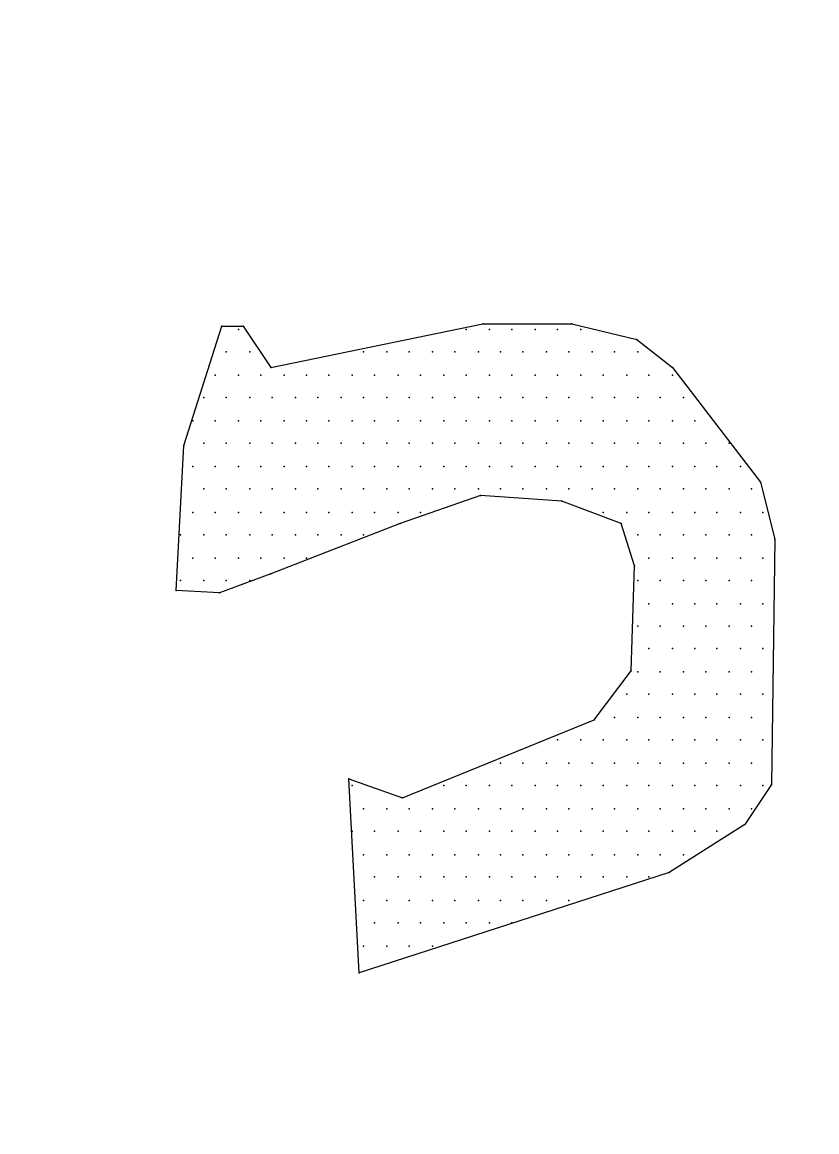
# Model space of a CAD drawing. Extents: x 199580 to 199930, y 645370 to 645670.
# Drawn here: x 199652.897 to 199654.401, y 645637.676 to 645639.777 of the extents above; entities that cross this region are included whole.
import ezdxf

# ---------------------------------------------------------------- set-up
doc = ezdxf.new("R2010")
doc.units = 0
doc.header["$LTSCALE"] = 0.2
doc.layers.add('KOTERET', color=1, linetype='Continuous')

msp = doc.modelspace()

# ---------------------------------------------------------------- linework, layer by layer
at = {"layer": 'KOTERET', "color": 1, "linetype": 'Continuous'}
for points in [[(199654.9932, 645650.0129, 0.06433), (199649.8966, 645651.419, 0.055067), (199645.3679, 645651.5541, 0.081051), (199640.018, 645650.4542, 0.05642), (199636.6294, 645648.7018, 0.170965), (199634.0241, 645645.6637, 0.076819), (199633.6272, 645643.867, 0.118306), (199634.2627, 645641.1287, 0.129737), (199636.2937, 645638.8211, 0.070189), (199640.2692, 645636.7267, 0.047922), (199643.2503, 645635.9688, 0.049022), (199647.5172, 645635.6626, 0.072792), (199653.7581, 645636.7436, 0.1248), (199657.8581, 645638.9858, 0.103709), (199660.1109, 645642.1717, 0.036886), (199660.2755, 645642.8705, 0.106536), (199660.1615, 645644.9205, 0.106243), (199658.1347, 645648.0156, 0.106919), (199654.9932, 645650.0129)], [(199643.3263, 645636.4269, 0.049045), (199647.5045, 645636.1271, 0.072972), (199653.6272, 645637.1912, 0.125195), (199657.5415, 645639.3257, 0.103069), (199659.6759, 645642.3342, 0.035565), (199659.8174, 645642.9444, 0.105225), (199659.7203, 645644.777, 0.105504), (199657.8096, 645647.6863, 0.107235), (199654.8243, 645649.5822, 0.064474), (199649.8311, 645650.9587, 0.055181), (199645.3953, 645651.0918, 0.081162), (199640.1847, 645650.0213, 0.05669), (199636.8743, 645648.307, 0.171614), (199634.4569, 645645.4969, 0.076301), (199634.0916, 645643.8501, 0.117637), (199634.6786, 645641.3377, 0.130118), (199636.5597, 645639.2032, 0.070334), (199640.4275, 645637.1637, 0.047983), (199643.3263, 645636.4269)]]:
    msp.add_lwpolyline(points, format="xyb", dxfattribs=at)
at = {"layer": 'KOTERET', "color": 2, "linetype": 'Continuous'}
for points in [[(199653.2028, 645638.9752), (199653.2746, 645639.2011)], [(199653.2746, 645639.2011), (199653.3147, 645639.2011)], [(199653.3063, 645639.1948), (199653.3063, 645639.1948)], [(199653.3147, 645639.2011), (199653.3675, 645639.123)], [(199653.3675, 645639.123), (199653.7686, 645639.2053)], [(199653.737, 645639.1948), (199653.737, 645639.1948)], [(199653.7686, 645639.2053), (199653.9375, 645639.2053)], [(199653.7813, 645639.1948), (199653.7813, 645639.1948)], [(199653.8235, 645639.1948), (199653.8235, 645639.1948)], [(199653.8679, 645639.1948), (199653.8679, 645639.1948)], [(199653.9101, 645639.1948), (199653.9101, 645639.1948)], [(199653.9375, 645639.2053), (199654.06, 645639.1758)], [(199653.9544, 645639.1948), (199653.9544, 645639.1948)], [(199654.06, 645639.1758), (199654.1275, 645639.123)], [(199653.283, 645639.1526), (199653.283, 645639.1526)], [(199653.3274, 645639.1526), (199653.3274, 645639.1526)], [(199653.5427, 645639.1526), (199653.5427, 645639.1526)], [(199653.5871, 645639.1526), (199653.5871, 645639.1526)], [(199653.6293, 645639.1526), (199653.6293, 645639.1526)], [(199653.6736, 645639.1526), (199653.6736, 645639.1526)], [(199653.7158, 645639.1526), (199653.7158, 645639.1526)], [(199653.7602, 645639.1526), (199653.7602, 645639.1526)], [(199653.8024, 645639.1526), (199653.8024, 645639.1526)], [(199653.8446, 645639.1526), (199653.8446, 645639.1526)], [(199653.889, 645639.1526), (199653.889, 645639.1526)], [(199653.9312, 645639.1526), (199653.9312, 645639.1526)], [(199653.9755, 645639.1526), (199653.9755, 645639.1526)], [(199654.0178, 645639.1526), (199654.0178, 645639.1526)], [(199654.0621, 645639.1526), (199654.0621, 645639.1526)], [(199653.2619, 645639.1082), (199653.2619, 645639.1082)], [(199653.3063, 645639.1082), (199653.3063, 645639.1082)], [(199653.3485, 645639.1082), (199653.3485, 645639.1082)], [(199653.3928, 645639.1082), (199653.3928, 645639.1082)], [(199653.435, 645639.1082), (199653.435, 645639.1082)], [(199653.4773, 645639.1082), (199653.4773, 645639.1082)], [(199653.5216, 645639.1082), (199653.5216, 645639.1082)], [(199653.5638, 645639.1082), (199653.5638, 645639.1082)], [(199653.6082, 645639.1082), (199653.6082, 645639.1082)], [(199653.6504, 645639.1082), (199653.6504, 645639.1082)], [(199653.6947, 645639.1082), (199653.6947, 645639.1082)], [(199653.737, 645639.1082), (199653.737, 645639.1082)], [(199653.7813, 645639.1082), (199653.7813, 645639.1082)], [(199653.8235, 645639.1082), (199653.8235, 645639.1082)], [(199653.8679, 645639.1082), (199653.8679, 645639.1082)], [(199653.9101, 645639.1082), (199653.9101, 645639.1082)], [(199653.9544, 645639.1082), (199653.9544, 645639.1082)], [(199653.9966, 645639.1082), (199653.9966, 645639.1082)], [(199654.041, 645639.1082), (199654.041, 645639.1082)], [(199654.0832, 645639.1082), (199654.0832, 645639.1082)], [(199654.1275, 645639.123), (199654.2943, 645638.9055)], [(199654.1275, 645639.1082), (199654.1275, 645639.1082)], [(199653.2408, 645639.066), (199653.2408, 645639.066)], [(199653.283, 645639.066), (199653.283, 645639.066)], [(199653.3274, 645639.066), (199653.3274, 645639.066)], [(199653.3696, 645639.066), (199653.3696, 645639.066)], [(199653.4139, 645639.066), (199653.4139, 645639.066)], [(199653.4562, 645639.066), (199653.4562, 645639.066)], [(199653.5005, 645639.066), (199653.5005, 645639.066)], [(199653.5427, 645639.066), (199653.5427, 645639.066)], [(199653.5871, 645639.066), (199653.5871, 645639.066)], [(199653.6293, 645639.066), (199653.6293, 645639.066)], [(199653.6736, 645639.066), (199653.6736, 645639.066)], [(199653.7158, 645639.066), (199653.7158, 645639.066)], [(199653.7602, 645639.066), (199653.7602, 645639.066)], [(199653.8024, 645639.066), (199653.8024, 645639.066)], [(199653.8446, 645639.066), (199653.8446, 645639.066)], [(199653.889, 645639.066), (199653.889, 645639.066)], [(199653.9312, 645639.066), (199653.9312, 645639.066)], [(199653.9755, 645639.066), (199653.9755, 645639.066)], [(199654.0178, 645639.066), (199654.0178, 645639.066)], [(199654.0621, 645639.066), (199654.0621, 645639.066)], [(199654.1043, 645639.066), (199654.1043, 645639.066)], [(199654.1487, 645639.066), (199654.1487, 645639.066)], [(199653.2197, 645639.0217), (199653.2197, 645639.0217)], [(199653.2619, 645639.0217), (199653.2619, 645639.0217)], [(199653.3063, 645639.0217), (199653.3063, 645639.0217)], [(199653.3485, 645639.0217), (199653.3485, 645639.0217)], [(199653.3928, 645639.0217), (199653.3928, 645639.0217)], [(199653.435, 645639.0217), (199653.435, 645639.0217)], [(199653.4773, 645639.0217), (199653.4773, 645639.0217)], [(199653.5216, 645639.0217), (199653.5216, 645639.0217)], [(199653.5638, 645639.0217), (199653.5638, 645639.0217)], [(199653.6082, 645639.0217), (199653.6082, 645639.0217)], [(199653.6504, 645639.0217), (199653.6504, 645639.0217)], [(199653.6947, 645639.0217), (199653.6947, 645639.0217)], [(199653.737, 645639.0217), (199653.737, 645639.0217)], [(199653.7813, 645639.0217), (199653.7813, 645639.0217)], [(199653.8235, 645639.0217), (199653.8235, 645639.0217)], [(199653.8679, 645639.0217), (199653.8679, 645639.0217)], [(199653.9101, 645639.0217), (199653.9101, 645639.0217)], [(199653.9544, 645639.0217), (199653.9544, 645639.0217)], [(199653.9966, 645639.0217), (199653.9966, 645639.0217)], [(199654.041, 645639.0217), (199654.041, 645639.0217)], [(199654.0832, 645639.0217), (199654.0832, 645639.0217)], [(199654.1275, 645639.0217), (199654.1275, 645639.0217)], [(199654.1698, 645639.0217), (199654.1698, 645639.0217)], [(199653.188, 645638.7007), (199653.2028, 645638.9752)], [(199653.2408, 645638.9794), (199653.2408, 645638.9794)], [(199653.283, 645638.9794), (199653.283, 645638.9794)], [(199653.3274, 645638.9794), (199653.3274, 645638.9794)], [(199653.3696, 645638.9794), (199653.3696, 645638.9794)], [(199653.4139, 645638.9794), (199653.4139, 645638.9794)], [(199653.4562, 645638.9794), (199653.4562, 645638.9794)], [(199653.5005, 645638.9794), (199653.5005, 645638.9794)], [(199653.5427, 645638.9794), (199653.5427, 645638.9794)], [(199653.5871, 645638.9794), (199653.5871, 645638.9794)], [(199653.6293, 645638.9794), (199653.6293, 645638.9794)], [(199653.6736, 645638.9794), (199653.6736, 645638.9794)], [(199653.7158, 645638.9794), (199653.7158, 645638.9794)], [(199653.7602, 645638.9794), (199653.7602, 645638.9794)], [(199653.8024, 645638.9794), (199653.8024, 645638.9794)], [(199653.8446, 645638.9794), (199653.8446, 645638.9794)], [(199653.889, 645638.9794), (199653.889, 645638.9794)], [(199653.9312, 645638.9794), (199653.9312, 645638.9794)], [(199653.9755, 645638.9794), (199653.9755, 645638.9794)], [(199654.0178, 645638.9794), (199654.0178, 645638.9794)], [(199654.0621, 645638.9794), (199654.0621, 645638.9794)], [(199654.1043, 645638.9794), (199654.1043, 645638.9794)], [(199654.1487, 645638.9794), (199654.1487, 645638.9794)], [(199654.1909, 645638.9794), (199654.1909, 645638.9794)], [(199654.2352, 645638.9794), (199654.2352, 645638.9794)], [(199653.2197, 645638.9351), (199653.2197, 645638.9351)], [(199653.2619, 645638.9351), (199653.2619, 645638.9351)], [(199653.3063, 645638.9351), (199653.3063, 645638.9351)], [(199653.3485, 645638.9351), (199653.3485, 645638.9351)], [(199653.3928, 645638.9351), (199653.3928, 645638.9351)], [(199653.435, 645638.9351), (199653.435, 645638.9351)], [(199653.4773, 645638.9351), (199653.4773, 645638.9351)], [(199653.5216, 645638.9351), (199653.5216, 645638.9351)], [(199653.5638, 645638.9351), (199653.5638, 645638.9351)], [(199653.6082, 645638.9351), (199653.6082, 645638.9351)], [(199653.6504, 645638.9351), (199653.6504, 645638.9351)], [(199653.6947, 645638.9351), (199653.6947, 645638.9351)], [(199653.737, 645638.9351), (199653.737, 645638.9351)], [(199653.7813, 645638.9351), (199653.7813, 645638.9351)], [(199653.8235, 645638.9351), (199653.8235, 645638.9351)], [(199653.8679, 645638.9351), (199653.8679, 645638.9351)], [(199653.9101, 645638.9351), (199653.9101, 645638.9351)], [(199653.9544, 645638.9351), (199653.9544, 645638.9351)], [(199653.9966, 645638.9351), (199653.9966, 645638.9351)], [(199654.041, 645638.9351), (199654.041, 645638.9351)], [(199654.0832, 645638.9351), (199654.0832, 645638.9351)], [(199654.1275, 645638.9351), (199654.1275, 645638.9351)], [(199654.1698, 645638.9351), (199654.1698, 645638.9351)], [(199654.212, 645638.9351), (199654.212, 645638.9351)], [(199654.2563, 645638.9351), (199654.2563, 645638.9351)], [(199654.2943, 645638.9055), (199654.3218, 645638.7979)], [(199653.2408, 645638.8929), (199653.2408, 645638.8929)], [(199653.283, 645638.8929), (199653.283, 645638.8929)], [(199653.3274, 645638.8929), (199653.3274, 645638.8929)], [(199653.3696, 645638.8929), (199653.3696, 645638.8929)], [(199653.4139, 645638.8929), (199653.4139, 645638.8929)], [(199653.4562, 645638.8929), (199653.4562, 645638.8929)], [(199653.5005, 645638.8929), (199653.5005, 645638.8929)], [(199653.5427, 645638.8929), (199653.5427, 645638.8929)], [(199653.5871, 645638.8929), (199653.5871, 645638.8929)], [(199653.7644, 645638.8802), (199653.6124, 645638.8274)], [(199653.6293, 645638.8929), (199653.6293, 645638.8929)], [(199653.6736, 645638.8929), (199653.6736, 645638.8929)], [(199653.7158, 645638.8929), (199653.7158, 645638.8929)], [(199653.7602, 645638.8929), (199653.7602, 645638.8929)], [(199653.9185, 645638.8696), (199653.7644, 645638.8802)], [(199653.8024, 645638.8929), (199653.8024, 645638.8929)], [(199653.8446, 645638.8929), (199653.8446, 645638.8929)], [(199653.889, 645638.8929), (199653.889, 645638.8929)], [(199653.9312, 645638.8929), (199653.9312, 645638.8929)], [(199653.9755, 645638.8929), (199653.9755, 645638.8929)], [(199654.0178, 645638.8929), (199654.0178, 645638.8929)], [(199654.0621, 645638.8929), (199654.0621, 645638.8929)], [(199654.1043, 645638.8929), (199654.1043, 645638.8929)], [(199654.1487, 645638.8929), (199654.1487, 645638.8929)], [(199654.1909, 645638.8929), (199654.1909, 645638.8929)], [(199654.2352, 645638.8929), (199654.2352, 645638.8929)], [(199654.2774, 645638.8929), (199654.2774, 645638.8929)], [(199654.0304, 645638.8274), (199653.9185, 645638.8696)], [(199653.2197, 645638.8485), (199653.2197, 645638.8485)], [(199653.2619, 645638.8485), (199653.2619, 645638.8485)], [(199653.3063, 645638.8485), (199653.3063, 645638.8485)], [(199653.3485, 645638.8485), (199653.3485, 645638.8485)], [(199653.3928, 645638.8485), (199653.3928, 645638.8485)], [(199653.435, 645638.8485), (199653.435, 645638.8485)], [(199653.4773, 645638.8485), (199653.4773, 645638.8485)], [(199653.5216, 645638.8485), (199653.5216, 645638.8485)], [(199653.5638, 645638.8485), (199653.5638, 645638.8485)], [(199653.6082, 645638.8485), (199653.6082, 645638.8485)], [(199653.6504, 645638.8485), (199653.6504, 645638.8485)], [(199653.9966, 645638.8485), (199653.9966, 645638.8485)], [(199654.041, 645638.8485), (199654.041, 645638.8485)], [(199654.0832, 645638.8485), (199654.0832, 645638.8485)], [(199654.1275, 645638.8485), (199654.1275, 645638.8485)], [(199654.1698, 645638.8485), (199654.1698, 645638.8485)], [(199654.212, 645638.8485), (199654.212, 645638.8485)], [(199654.2563, 645638.8485), (199654.2563, 645638.8485)], [(199654.2986, 645638.8485), (199654.2986, 645638.8485)], [(199653.6124, 645638.8274), (199653.3675, 645638.7324)], [(199654.0558, 645638.7472), (199654.0304, 645638.8274)], [(199653.1965, 645638.8063), (199653.1965, 645638.8063)], [(199653.2408, 645638.8063), (199653.2408, 645638.8063)], [(199653.283, 645638.8063), (199653.283, 645638.8063)], [(199653.3274, 645638.8063), (199653.3274, 645638.8063)], [(199653.3696, 645638.8063), (199653.3696, 645638.8063)], [(199653.4139, 645638.8063), (199653.4139, 645638.8063)], [(199653.4562, 645638.8063), (199653.4562, 645638.8063)], [(199653.5005, 645638.8063), (199653.5005, 645638.8063)], [(199653.5427, 645638.8063), (199653.5427, 645638.8063)], [(199654.0621, 645638.8063), (199654.0621, 645638.8063)], [(199654.1043, 645638.8063), (199654.1043, 645638.8063)], [(199654.1487, 645638.8063), (199654.1487, 645638.8063)], [(199654.1909, 645638.8063), (199654.1909, 645638.8063)], [(199654.2352, 645638.8063), (199654.2352, 645638.8063)], [(199654.2774, 645638.8063), (199654.2774, 645638.8063)], [(199654.3218, 645638.7979), (199654.3154, 645638.3334)], [(199653.2197, 645638.762), (199653.2197, 645638.762)], [(199653.2619, 645638.762), (199653.2619, 645638.762)], [(199653.3063, 645638.762), (199653.3063, 645638.762)], [(199653.3485, 645638.762), (199653.3485, 645638.762)], [(199653.3928, 645638.762), (199653.3928, 645638.762)], [(199653.435, 645638.762), (199653.435, 645638.762)], [(199654.0832, 645638.762), (199654.0832, 645638.762)], [(199654.1275, 645638.762), (199654.1275, 645638.762)], [(199654.1698, 645638.762), (199654.1698, 645638.762)], [(199654.212, 645638.762), (199654.212, 645638.762)], [(199654.2563, 645638.762), (199654.2563, 645638.762)], [(199654.2986, 645638.762), (199654.2986, 645638.762)], [(199653.3675, 645638.7324), (199653.2704, 645638.6965)], [(199654.0494, 645638.5487), (199654.0558, 645638.7472)], [(199653.1965, 645638.7197), (199653.1965, 645638.7197)], [(199653.2408, 645638.7197), (199653.2408, 645638.7197)], [(199653.283, 645638.7197), (199653.283, 645638.7197)], [(199653.3274, 645638.7197), (199653.3274, 645638.7197)], [(199654.0621, 645638.7197), (199654.0621, 645638.7197)], [(199654.1043, 645638.7197), (199654.1043, 645638.7197)], [(199654.1487, 645638.7197), (199654.1487, 645638.7197)], [(199654.1909, 645638.7197), (199654.1909, 645638.7197)], [(199654.2352, 645638.7197), (199654.2352, 645638.7197)], [(199654.2774, 645638.7197), (199654.2774, 645638.7197)], [(199653.2704, 645638.6965), (199653.188, 645638.7007)], [(199654.0832, 645638.6754), (199654.0832, 645638.6754)], [(199654.1275, 645638.6754), (199654.1275, 645638.6754)], [(199654.1698, 645638.6754), (199654.1698, 645638.6754)], [(199654.212, 645638.6754), (199654.212, 645638.6754)], [(199654.2563, 645638.6754), (199654.2563, 645638.6754)], [(199654.2986, 645638.6754), (199654.2986, 645638.6754)], [(199654.0621, 645638.6332), (199654.0621, 645638.6332)], [(199654.1043, 645638.6332), (199654.1043, 645638.6332)], [(199654.1487, 645638.6332), (199654.1487, 645638.6332)], [(199654.1909, 645638.6332), (199654.1909, 645638.6332)], [(199654.2352, 645638.6332), (199654.2352, 645638.6332)], [(199654.2774, 645638.6332), (199654.2774, 645638.6332)], [(199654.0832, 645638.591), (199654.0832, 645638.591)], [(199654.1275, 645638.591), (199654.1275, 645638.591)], [(199654.1698, 645638.591), (199654.1698, 645638.591)], [(199654.212, 645638.591), (199654.212, 645638.591)], [(199654.2563, 645638.591), (199654.2563, 645638.591)], [(199654.2986, 645638.591), (199654.2986, 645638.591)], [(199653.9797, 645638.4558), (199654.0494, 645638.5487)], [(199654.0621, 645638.5466), (199654.0621, 645638.5466)], [(199654.1043, 645638.5466), (199654.1043, 645638.5466)], [(199654.1487, 645638.5466), (199654.1487, 645638.5466)], [(199654.1909, 645638.5466), (199654.1909, 645638.5466)], [(199654.2352, 645638.5466), (199654.2352, 645638.5466)], [(199654.2774, 645638.5466), (199654.2774, 645638.5466)], [(199654.041, 645638.5044), (199654.041, 645638.5044)], [(199654.0832, 645638.5044), (199654.0832, 645638.5044)], [(199654.1275, 645638.5044), (199654.1275, 645638.5044)], [(199654.1698, 645638.5044), (199654.1698, 645638.5044)], [(199654.212, 645638.5044), (199654.212, 645638.5044)], [(199654.2563, 645638.5044), (199654.2563, 645638.5044)], [(199654.2986, 645638.5044), (199654.2986, 645638.5044)], [(199654.0178, 645638.4601), (199654.0178, 645638.4601)], [(199654.0621, 645638.4601), (199654.0621, 645638.4601)], [(199654.1043, 645638.4601), (199654.1043, 645638.4601)], [(199654.1487, 645638.4601), (199654.1487, 645638.4601)], [(199654.1909, 645638.4601), (199654.1909, 645638.4601)], [(199654.2352, 645638.4601), (199654.2352, 645638.4601)], [(199654.2774, 645638.4601), (199654.2774, 645638.4601)], [(199653.6166, 645638.3081), (199653.9797, 645638.4558)], [(199653.9101, 645638.4178), (199653.9101, 645638.4178)], [(199653.9544, 645638.4178), (199653.9544, 645638.4178)], [(199653.9966, 645638.4178), (199653.9966, 645638.4178)], [(199654.041, 645638.4178), (199654.041, 645638.4178)], [(199654.0832, 645638.4178), (199654.0832, 645638.4178)], [(199654.1275, 645638.4178), (199654.1275, 645638.4178)], [(199654.1698, 645638.4178), (199654.1698, 645638.4178)], [(199654.212, 645638.4178), (199654.212, 645638.4178)], [(199654.2563, 645638.4178), (199654.2563, 645638.4178)], [(199654.2986, 645638.4178), (199654.2986, 645638.4178)], [(199653.8024, 645638.3735), (199653.8024, 645638.3735)], [(199653.8446, 645638.3735), (199653.8446, 645638.3735)], [(199653.889, 645638.3735), (199653.889, 645638.3735)], [(199653.9312, 645638.3735), (199653.9312, 645638.3735)], [(199653.9755, 645638.3735), (199653.9755, 645638.3735)], [(199654.0178, 645638.3735), (199654.0178, 645638.3735)], [(199654.0621, 645638.3735), (199654.0621, 645638.3735)], [(199654.1043, 645638.3735), (199654.1043, 645638.3735)], [(199654.1487, 645638.3735), (199654.1487, 645638.3735)], [(199654.1909, 645638.3735), (199654.1909, 645638.3735)], [(199654.2352, 645638.3735), (199654.2352, 645638.3735)], [(199654.2774, 645638.3735), (199654.2774, 645638.3735)], [(199653.5153, 645638.3439), (199653.6166, 645638.3081)], [(199653.5343, 645637.9766), (199653.5153, 645638.3439)], [(199653.5216, 645638.3313), (199653.5216, 645638.3313)], [(199653.6947, 645638.3313), (199653.6947, 645638.3313)], [(199653.737, 645638.3313), (199653.737, 645638.3313)], [(199653.7813, 645638.3313), (199653.7813, 645638.3313)], [(199653.8235, 645638.3313), (199653.8235, 645638.3313)], [(199653.8679, 645638.3313), (199653.8679, 645638.3313)], [(199653.9101, 645638.3313), (199653.9101, 645638.3313)], [(199653.9544, 645638.3313), (199653.9544, 645638.3313)], [(199653.9966, 645638.3313), (199653.9966, 645638.3313)], [(199654.041, 645638.3313), (199654.041, 645638.3313)], [(199654.0832, 645638.3313), (199654.0832, 645638.3313)], [(199654.1275, 645638.3313), (199654.1275, 645638.3313)], [(199654.1698, 645638.3313), (199654.1698, 645638.3313)], [(199654.212, 645638.3313), (199654.212, 645638.3313)], [(199654.2563, 645638.3313), (199654.2563, 645638.3313)], [(199654.3154, 645638.3334), (199654.2648, 645638.2574)], [(199654.2986, 645638.3313), (199654.2986, 645638.3313)], [(199653.5427, 645638.2869), (199653.5427, 645638.2869)], [(199653.5871, 645638.2869), (199653.5871, 645638.2869)], [(199653.6293, 645638.2869), (199653.6293, 645638.2869)], [(199653.6736, 645638.2869), (199653.6736, 645638.2869)], [(199653.7158, 645638.2869), (199653.7158, 645638.2869)], [(199653.7602, 645638.2869), (199653.7602, 645638.2869)], [(199653.8024, 645638.2869), (199653.8024, 645638.2869)], [(199653.8446, 645638.2869), (199653.8446, 645638.2869)], [(199653.889, 645638.2869), (199653.889, 645638.2869)], [(199653.9312, 645638.2869), (199653.9312, 645638.2869)], [(199653.9755, 645638.2869), (199653.9755, 645638.2869)], [(199654.0178, 645638.2869), (199654.0178, 645638.2869)], [(199654.0621, 645638.2869), (199654.0621, 645638.2869)], [(199654.1043, 645638.2869), (199654.1043, 645638.2869)], [(199654.1487, 645638.2869), (199654.1487, 645638.2869)], [(199654.1909, 645638.2869), (199654.1909, 645638.2869)], [(199654.2352, 645638.2869), (199654.2352, 645638.2869)], [(199654.2774, 645638.2869), (199654.2774, 645638.2869)], [(199654.2648, 645638.2574), (199654.1212, 645638.1666)], [(199653.5216, 645638.2447), (199653.5216, 645638.2447)], [(199653.5638, 645638.2447), (199653.5638, 645638.2447)], [(199653.6082, 645638.2447), (199653.6082, 645638.2447)], [(199653.6504, 645638.2447), (199653.6504, 645638.2447)], [(199653.6947, 645638.2447), (199653.6947, 645638.2447)], [(199653.737, 645638.2447), (199653.737, 645638.2447)], [(199653.7813, 645638.2447), (199653.7813, 645638.2447)], [(199653.8235, 645638.2447), (199653.8235, 645638.2447)], [(199653.8679, 645638.2447), (199653.8679, 645638.2447)], [(199653.9101, 645638.2447), (199653.9101, 645638.2447)], [(199653.9544, 645638.2447), (199653.9544, 645638.2447)], [(199653.9966, 645638.2447), (199653.9966, 645638.2447)], [(199654.041, 645638.2447), (199654.041, 645638.2447)], [(199654.0832, 645638.2447), (199654.0832, 645638.2447)], [(199654.1275, 645638.2447), (199654.1275, 645638.2447)], [(199654.1698, 645638.2447), (199654.1698, 645638.2447)], [(199654.212, 645638.2447), (199654.212, 645638.2447)], [(199653.5427, 645638.2004), (199653.5427, 645638.2004)], [(199653.5871, 645638.2004), (199653.5871, 645638.2004)], [(199653.6293, 645638.2004), (199653.6293, 645638.2004)], [(199653.6736, 645638.2004), (199653.6736, 645638.2004)], [(199653.7158, 645638.2004), (199653.7158, 645638.2004)], [(199653.7602, 645638.2004), (199653.7602, 645638.2004)], [(199653.8024, 645638.2004), (199653.8024, 645638.2004)], [(199653.8446, 645638.2004), (199653.8446, 645638.2004)], [(199653.889, 645638.2004), (199653.889, 645638.2004)], [(199653.9312, 645638.2004), (199653.9312, 645638.2004)], [(199653.9755, 645638.2004), (199653.9755, 645638.2004)], [(199654.0178, 645638.2004), (199654.0178, 645638.2004)], [(199654.0621, 645638.2004), (199654.0621, 645638.2004)], [(199654.1043, 645638.2004), (199654.1043, 645638.2004)], [(199654.1487, 645638.2004), (199654.1487, 645638.2004)], [(199654.1212, 645638.1666), (199653.5343, 645637.9766)], [(199653.5638, 645638.1582), (199653.5638, 645638.1582)], [(199653.6082, 645638.1582), (199653.6082, 645638.1582)], [(199653.6504, 645638.1582), (199653.6504, 645638.1582)], [(199653.6947, 645638.1582), (199653.6947, 645638.1582)], [(199653.737, 645638.1582), (199653.737, 645638.1582)], [(199653.7813, 645638.1582), (199653.7813, 645638.1582)], [(199653.8235, 645638.1582), (199653.8235, 645638.1582)], [(199653.8679, 645638.1582), (199653.8679, 645638.1582)], [(199653.9101, 645638.1582), (199653.9101, 645638.1582)], [(199653.9544, 645638.1582), (199653.9544, 645638.1582)], [(199653.9966, 645638.1582), (199653.9966, 645638.1582)], [(199654.041, 645638.1582), (199654.041, 645638.1582)], [(199654.0832, 645638.1582), (199654.0832, 645638.1582)], [(199653.5427, 645638.1138), (199653.5427, 645638.1138)], [(199653.5871, 645638.1138), (199653.5871, 645638.1138)], [(199653.6293, 645638.1138), (199653.6293, 645638.1138)], [(199653.6736, 645638.1138), (199653.6736, 645638.1138)], [(199653.7158, 645638.1138), (199653.7158, 645638.1138)], [(199653.7602, 645638.1138), (199653.7602, 645638.1138)], [(199653.8024, 645638.1138), (199653.8024, 645638.1138)], [(199653.8446, 645638.1138), (199653.8446, 645638.1138)], [(199653.889, 645638.1138), (199653.889, 645638.1138)], [(199653.9312, 645638.1138), (199653.9312, 645638.1138)], [(199653.5638, 645638.0716), (199653.5638, 645638.0716)], [(199653.6082, 645638.0716), (199653.6082, 645638.0716)], [(199653.6504, 645638.0716), (199653.6504, 645638.0716)], [(199653.6947, 645638.0716), (199653.6947, 645638.0716)], [(199653.737, 645638.0716), (199653.737, 645638.0716)], [(199653.7813, 645638.0716), (199653.7813, 645638.0716)], [(199653.8235, 645638.0716), (199653.8235, 645638.0716)], [(199653.5427, 645638.0273), (199653.5427, 645638.0273)], [(199653.5871, 645638.0273), (199653.5871, 645638.0273)], [(199653.6293, 645638.0273), (199653.6293, 645638.0273)], [(199653.6736, 645638.0273), (199653.6736, 645638.0273)]]:
    msp.add_lwpolyline(points, dxfattribs=at)
at = {"layer": 'KOTERET', "color": 1}
for p in [(199653.2746, 645639.2011), (199653.2746, 645639.2011), (199653.3063, 645639.1948), (199653.3063, 645639.1948), (199653.3147, 645639.2011), (199653.3147, 645639.2011), (199653.737, 645639.1948), (199653.737, 645639.1948), (199653.7686, 645639.2053), (199653.7686, 645639.2053), (199653.7813, 645639.1948), (199653.7813, 645639.1948), (199653.8235, 645639.1948), (199653.8235, 645639.1948), (199653.8679, 645639.1948), (199653.8679, 645639.1948), (199653.9101, 645639.1948), (199653.9101, 645639.1948), (199653.9375, 645639.2053), (199653.9375, 645639.2053), (199653.9544, 645639.1948), (199653.9544, 645639.1948), (199654.06, 645639.1758), (199654.06, 645639.1758), (199653.283, 645639.1526), (199653.283, 645639.1526), (199653.3274, 645639.1526), (199653.3274, 645639.1526), (199653.5427, 645639.1526), (199653.5427, 645639.1526), (199653.5871, 645639.1526), (199653.5871, 645639.1526), (199653.6293, 645639.1526), (199653.6293, 645639.1526), (199653.6736, 645639.1526), (199653.6736, 645639.1526), (199653.7158, 645639.1526), (199653.7158, 645639.1526), (199653.7602, 645639.1526), (199653.7602, 645639.1526), (199653.8024, 645639.1526), (199653.8024, 645639.1526), (199653.8446, 645639.1526), (199653.8446, 645639.1526), (199653.889, 645639.1526), (199653.889, 645639.1526), (199653.9312, 645639.1526), (199653.9312, 645639.1526), (199653.9755, 645639.1526), (199653.9755, 645639.1526), (199654.0178, 645639.1526), (199654.0178, 645639.1526), (199654.0621, 645639.1526), (199654.0621, 645639.1526), (199653.2619, 645639.1082), (199653.2619, 645639.1082), (199653.3063, 645639.1082), (199653.3063, 645639.1082), (199653.3485, 645639.1082), (199653.3485, 645639.1082), (199653.3675, 645639.123), (199653.3675, 645639.123), (199653.3928, 645639.1082), (199653.3928, 645639.1082), (199653.435, 645639.1082), (199653.435, 645639.1082), (199653.4773, 645639.1082), (199653.4773, 645639.1082), (199653.5216, 645639.1082), (199653.5216, 645639.1082), (199653.5638, 645639.1082), (199653.5638, 645639.1082), (199653.6082, 645639.1082), (199653.6082, 645639.1082), (199653.6504, 645639.1082), (199653.6504, 645639.1082), (199653.6947, 645639.1082), (199653.6947, 645639.1082), (199653.737, 645639.1082), (199653.737, 645639.1082), (199653.7813, 645639.1082), (199653.7813, 645639.1082), (199653.8235, 645639.1082), (199653.8235, 645639.1082), (199653.8679, 645639.1082), (199653.8679, 645639.1082), (199653.9101, 645639.1082), (199653.9101, 645639.1082), (199653.9544, 645639.1082), (199653.9544, 645639.1082), (199653.9966, 645639.1082), (199653.9966, 645639.1082), (199654.041, 645639.1082), (199654.041, 645639.1082), (199654.0832, 645639.1082), (199654.0832, 645639.1082), (199654.1275, 645639.123), (199654.1275, 645639.123), (199654.1275, 645639.1082), (199654.1275, 645639.1082), (199653.2408, 645639.066), (199653.2408, 645639.066), (199653.283, 645639.066), (199653.283, 645639.066), (199653.3274, 645639.066), (199653.3274, 645639.066), (199653.3696, 645639.066), (199653.3696, 645639.066), (199653.4139, 645639.066), (199653.4139, 645639.066), (199653.4562, 645639.066), (199653.4562, 645639.066), (199653.5005, 645639.066), (199653.5005, 645639.066), (199653.5427, 645639.066), (199653.5427, 645639.066), (199653.5871, 645639.066), (199653.5871, 645639.066), (199653.6293, 645639.066), (199653.6293, 645639.066), (199653.6736, 645639.066), (199653.6736, 645639.066), (199653.7158, 645639.066), (199653.7158, 645639.066), (199653.7602, 645639.066), (199653.7602, 645639.066), (199653.8024, 645639.066), (199653.8024, 645639.066), (199653.8446, 645639.066), (199653.8446, 645639.066), (199653.889, 645639.066), (199653.889, 645639.066), (199653.9312, 645639.066), (199653.9312, 645639.066), (199653.9755, 645639.066), (199653.9755, 645639.066), (199654.0178, 645639.066), (199654.0178, 645639.066), (199654.0621, 645639.066), (199654.0621, 645639.066), (199654.1043, 645639.066), (199654.1043, 645639.066), (199654.1487, 645639.066), (199654.1487, 645639.066), (199653.2197, 645639.0217), (199653.2197, 645639.0217), (199653.2619, 645639.0217), (199653.2619, 645639.0217), (199653.3063, 645639.0217), (199653.3063, 645639.0217), (199653.3485, 645639.0217), (199653.3485, 645639.0217), (199653.3928, 645639.0217), (199653.3928, 645639.0217), (199653.435, 645639.0217), (199653.435, 645639.0217), (199653.4773, 645639.0217), (199653.4773, 645639.0217), (199653.5216, 645639.0217), (199653.5216, 645639.0217), (199653.5638, 645639.0217), (199653.5638, 645639.0217), (199653.6082, 645639.0217), (199653.6082, 645639.0217), (199653.6504, 645639.0217), (199653.6504, 645639.0217), (199653.6947, 645639.0217), (199653.6947, 645639.0217), (199653.737, 645639.0217), (199653.737, 645639.0217), (199653.7813, 645639.0217), (199653.7813, 645639.0217), (199653.8235, 645639.0217), (199653.8235, 645639.0217), (199653.8679, 645639.0217), (199653.8679, 645639.0217), (199653.9101, 645639.0217), (199653.9101, 645639.0217), (199653.9544, 645639.0217), (199653.9544, 645639.0217), (199653.9966, 645639.0217), (199653.9966, 645639.0217), (199654.041, 645639.0217), (199654.041, 645639.0217), (199654.0832, 645639.0217), (199654.0832, 645639.0217), (199654.1275, 645639.0217), (199654.1275, 645639.0217), (199654.1698, 645639.0217), (199654.1698, 645639.0217), (199653.2028, 645638.9752), (199653.2028, 645638.9752), (199653.2408, 645638.9794), (199653.2408, 645638.9794), (199653.283, 645638.9794), (199653.283, 645638.9794), (199653.3274, 645638.9794), (199653.3274, 645638.9794), (199653.3696, 645638.9794), (199653.3696, 645638.9794), (199653.4139, 645638.9794), (199653.4139, 645638.9794), (199653.4562, 645638.9794), (199653.4562, 645638.9794), (199653.5005, 645638.9794), (199653.5005, 645638.9794), (199653.5427, 645638.9794), (199653.5427, 645638.9794), (199653.5871, 645638.9794), (199653.5871, 645638.9794), (199653.6293, 645638.9794), (199653.6293, 645638.9794), (199653.6736, 645638.9794), (199653.6736, 645638.9794), (199653.7158, 645638.9794), (199653.7158, 645638.9794), (199653.7602, 645638.9794), (199653.7602, 645638.9794), (199653.8024, 645638.9794), (199653.8024, 645638.9794), (199653.8446, 645638.9794), (199653.8446, 645638.9794), (199653.889, 645638.9794), (199653.889, 645638.9794), (199653.9312, 645638.9794), (199653.9312, 645638.9794), (199653.9755, 645638.9794), (199653.9755, 645638.9794), (199654.0178, 645638.9794), (199654.0178, 645638.9794), (199654.0621, 645638.9794), (199654.0621, 645638.9794), (199654.1043, 645638.9794), (199654.1043, 645638.9794), (199654.1487, 645638.9794), (199654.1487, 645638.9794), (199654.1909, 645638.9794), (199654.1909, 645638.9794), (199654.2352, 645638.9794), (199654.2352, 645638.9794), (199653.2197, 645638.9351), (199653.2197, 645638.9351), (199653.2619, 645638.9351), (199653.2619, 645638.9351), (199653.3063, 645638.9351), (199653.3063, 645638.9351), (199653.3485, 645638.9351), (199653.3485, 645638.9351), (199653.3928, 645638.9351), (199653.3928, 645638.9351), (199653.435, 645638.9351), (199653.435, 645638.9351), (199653.4773, 645638.9351), (199653.4773, 645638.9351), (199653.5216, 645638.9351), (199653.5216, 645638.9351), (199653.5638, 645638.9351), (199653.5638, 645638.9351), (199653.6082, 645638.9351), (199653.6082, 645638.9351), (199653.6504, 645638.9351), (199653.6504, 645638.9351), (199653.6947, 645638.9351), (199653.6947, 645638.9351), (199653.737, 645638.9351), (199653.737, 645638.9351), (199653.7813, 645638.9351), (199653.7813, 645638.9351), (199653.8235, 645638.9351), (199653.8235, 645638.9351), (199653.8679, 645638.9351), (199653.8679, 645638.9351), (199653.9101, 645638.9351), (199653.9101, 645638.9351), (199653.9544, 645638.9351), (199653.9544, 645638.9351), (199653.9966, 645638.9351), (199653.9966, 645638.9351), (199654.041, 645638.9351), (199654.041, 645638.9351), (199654.0832, 645638.9351), (199654.0832, 645638.9351), (199654.1275, 645638.9351), (199654.1275, 645638.9351), (199654.1698, 645638.9351), (199654.1698, 645638.9351), (199654.212, 645638.9351), (199654.212, 645638.9351), (199654.2563, 645638.9351), (199654.2563, 645638.9351), (199654.2943, 645638.9055), (199654.2943, 645638.9055), (199653.2408, 645638.8929), (199653.2408, 645638.8929), (199653.283, 645638.8929), (199653.283, 645638.8929), (199653.3274, 645638.8929), (199653.3274, 645638.8929), (199653.3696, 645638.8929), (199653.3696, 645638.8929), (199653.4139, 645638.8929), (199653.4139, 645638.8929), (199653.4562, 645638.8929), (199653.4562, 645638.8929), (199653.5005, 645638.8929), (199653.5005, 645638.8929), (199653.5427, 645638.8929), (199653.5427, 645638.8929), (199653.5871, 645638.8929), (199653.5871, 645638.8929), (199653.6293, 645638.8929), (199653.6293, 645638.8929), (199653.6736, 645638.8929), (199653.6736, 645638.8929), (199653.7158, 645638.8929), (199653.7158, 645638.8929), (199653.7602, 645638.8929), (199653.7602, 645638.8929), (199653.7644, 645638.8802), (199653.7644, 645638.8802), (199653.8024, 645638.8929), (199653.8024, 645638.8929), (199653.8446, 645638.8929), (199653.8446, 645638.8929), (199653.889, 645638.8929), (199653.889, 645638.8929), (199653.9312, 645638.8929), (199653.9312, 645638.8929), (199653.9755, 645638.8929), (199653.9755, 645638.8929), (199654.0178, 645638.8929), (199654.0178, 645638.8929), (199654.0621, 645638.8929), (199654.0621, 645638.8929), (199654.1043, 645638.8929), (199654.1043, 645638.8929), (199654.1487, 645638.8929), (199654.1487, 645638.8929), (199654.1909, 645638.8929), (199654.1909, 645638.8929), (199654.2352, 645638.8929), (199654.2352, 645638.8929), (199654.2774, 645638.8929), (199654.2774, 645638.8929), (199653.9185, 645638.8696), (199653.9185, 645638.8696), (199653.2197, 645638.8485), (199653.2197, 645638.8485), (199653.2619, 645638.8485), (199653.2619, 645638.8485), (199653.3063, 645638.8485), (199653.3063, 645638.8485), (199653.3485, 645638.8485), (199653.3485, 645638.8485), (199653.3928, 645638.8485), (199653.3928, 645638.8485), (199653.435, 645638.8485), (199653.435, 645638.8485), (199653.4773, 645638.8485), (199653.4773, 645638.8485), (199653.5216, 645638.8485), (199653.5216, 645638.8485), (199653.5638, 645638.8485), (199653.5638, 645638.8485), (199653.6082, 645638.8485), (199653.6082, 645638.8485), (199653.6504, 645638.8485), (199653.6504, 645638.8485), (199653.9966, 645638.8485), (199653.9966, 645638.8485), (199654.041, 645638.8485), (199654.041, 645638.8485), (199654.0832, 645638.8485), (199654.0832, 645638.8485), (199654.1275, 645638.8485), (199654.1275, 645638.8485), (199654.1698, 645638.8485), (199654.1698, 645638.8485), (199654.212, 645638.8485), (199654.212, 645638.8485), (199654.2563, 645638.8485), (199654.2563, 645638.8485), (199654.2986, 645638.8485), (199654.2986, 645638.8485), (199653.6124, 645638.8274), (199653.6124, 645638.8274), (199654.0304, 645638.8274), (199654.0304, 645638.8274), (199653.1965, 645638.8063), (199653.1965, 645638.8063), (199653.2408, 645638.8063), (199653.2408, 645638.8063), (199653.283, 645638.8063), (199653.283, 645638.8063), (199653.3274, 645638.8063), (199653.3274, 645638.8063), (199653.3696, 645638.8063), (199653.3696, 645638.8063), (199653.4139, 645638.8063), (199653.4139, 645638.8063), (199653.4562, 645638.8063), (199653.4562, 645638.8063), (199653.5005, 645638.8063), (199653.5005, 645638.8063), (199653.5427, 645638.8063), (199653.5427, 645638.8063), (199654.0621, 645638.8063), (199654.0621, 645638.8063), (199654.1043, 645638.8063), (199654.1043, 645638.8063), (199654.1487, 645638.8063), (199654.1487, 645638.8063), (199654.1909, 645638.8063), (199654.1909, 645638.8063), (199654.2352, 645638.8063), (199654.2352, 645638.8063), (199654.2774, 645638.8063), (199654.2774, 645638.8063), (199654.3218, 645638.7979), (199654.3218, 645638.7979), (199653.2197, 645638.762), (199653.2197, 645638.762), (199653.2619, 645638.762), (199653.2619, 645638.762), (199653.3063, 645638.762), (199653.3063, 645638.762), (199653.3485, 645638.762), (199653.3485, 645638.762), (199653.3928, 645638.762), (199653.3928, 645638.762), (199653.435, 645638.762), (199653.435, 645638.762), (199654.0832, 645638.762), (199654.0832, 645638.762), (199654.1275, 645638.762), (199654.1275, 645638.762), (199654.1698, 645638.762), (199654.1698, 645638.762), (199654.212, 645638.762), (199654.212, 645638.762), (199654.2563, 645638.762), (199654.2563, 645638.762), (199654.2986, 645638.762), (199654.2986, 645638.762), (199653.3675, 645638.7324), (199653.3675, 645638.7324), (199654.0558, 645638.7472), (199654.0558, 645638.7472), (199653.1965, 645638.7197), (199653.1965, 645638.7197), (199653.2408, 645638.7197), (199653.2408, 645638.7197), (199653.283, 645638.7197), (199653.283, 645638.7197), (199653.3274, 645638.7197), (199653.3274, 645638.7197), (199654.0621, 645638.7197), (199654.0621, 645638.7197), (199654.1043, 645638.7197), (199654.1043, 645638.7197), (199654.1487, 645638.7197), (199654.1487, 645638.7197), (199654.1909, 645638.7197), (199654.1909, 645638.7197), (199654.2352, 645638.7197), (199654.2352, 645638.7197), (199654.2774, 645638.7197), (199654.2774, 645638.7197), (199653.188, 645638.7007), (199653.188, 645638.7007), (199653.2704, 645638.6965), (199653.2704, 645638.6965), (199654.0832, 645638.6754), (199654.0832, 645638.6754), (199654.1275, 645638.6754), (199654.1275, 645638.6754), (199654.1698, 645638.6754), (199654.1698, 645638.6754), (199654.212, 645638.6754), (199654.212, 645638.6754), (199654.2563, 645638.6754), (199654.2563, 645638.6754), (199654.2986, 645638.6754), (199654.2986, 645638.6754), (199654.0621, 645638.6332), (199654.0621, 645638.6332), (199654.1043, 645638.6332), (199654.1043, 645638.6332), (199654.1487, 645638.6332), (199654.1487, 645638.6332), (199654.1909, 645638.6332), (199654.1909, 645638.6332), (199654.2352, 645638.6332), (199654.2352, 645638.6332), (199654.2774, 645638.6332), (199654.2774, 645638.6332), (199654.0832, 645638.591), (199654.0832, 645638.591), (199654.1275, 645638.591), (199654.1275, 645638.591), (199654.1698, 645638.591), (199654.1698, 645638.591), (199654.212, 645638.591), (199654.212, 645638.591), (199654.2563, 645638.591), (199654.2563, 645638.591), (199654.2986, 645638.591), (199654.2986, 645638.591), (199654.0494, 645638.5487), (199654.0494, 645638.5487), (199654.0621, 645638.5466), (199654.0621, 645638.5466), (199654.1043, 645638.5466), (199654.1043, 645638.5466), (199654.1487, 645638.5466), (199654.1487, 645638.5466), (199654.1909, 645638.5466), (199654.1909, 645638.5466), (199654.2352, 645638.5466), (199654.2352, 645638.5466), (199654.2774, 645638.5466), (199654.2774, 645638.5466), (199654.041, 645638.5044), (199654.041, 645638.5044), (199654.0832, 645638.5044), (199654.0832, 645638.5044), (199654.1275, 645638.5044), (199654.1275, 645638.5044), (199654.1698, 645638.5044), (199654.1698, 645638.5044), (199654.212, 645638.5044), (199654.212, 645638.5044), (199654.2563, 645638.5044), (199654.2563, 645638.5044), (199654.2986, 645638.5044), (199654.2986, 645638.5044), (199654.0178, 645638.4601), (199654.0178, 645638.4601), (199654.0621, 645638.4601), (199654.0621, 645638.4601), (199654.1043, 645638.4601), (199654.1043, 645638.4601), (199654.1487, 645638.4601), (199654.1487, 645638.4601), (199654.1909, 645638.4601), (199654.1909, 645638.4601), (199654.2352, 645638.4601), (199654.2352, 645638.4601), (199654.2774, 645638.4601), (199654.2774, 645638.4601), (199653.9797, 645638.4558), (199653.9797, 645638.4558), (199653.9101, 645638.4178), (199653.9101, 645638.4178), (199653.9544, 645638.4178), (199653.9544, 645638.4178), (199653.9966, 645638.4178), (199653.9966, 645638.4178), (199654.041, 645638.4178), (199654.041, 645638.4178), (199654.0832, 645638.4178), (199654.0832, 645638.4178), (199654.1275, 645638.4178), (199654.1275, 645638.4178), (199654.1698, 645638.4178), (199654.1698, 645638.4178), (199654.212, 645638.4178), (199654.212, 645638.4178), (199654.2563, 645638.4178), (199654.2563, 645638.4178), (199654.2986, 645638.4178), (199654.2986, 645638.4178), (199653.8024, 645638.3735), (199653.8024, 645638.3735), (199653.8446, 645638.3735), (199653.8446, 645638.3735), (199653.889, 645638.3735), (199653.889, 645638.3735), (199653.9312, 645638.3735), (199653.9312, 645638.3735), (199653.9755, 645638.3735), (199653.9755, 645638.3735), (199654.0178, 645638.3735), (199654.0178, 645638.3735), (199654.0621, 645638.3735), (199654.0621, 645638.3735), (199654.1043, 645638.3735), (199654.1043, 645638.3735), (199654.1487, 645638.3735), (199654.1487, 645638.3735), (199654.1909, 645638.3735), (199654.1909, 645638.3735), (199654.2352, 645638.3735), (199654.2352, 645638.3735), (199654.2774, 645638.3735), (199654.2774, 645638.3735), (199653.5153, 645638.3439), (199653.5153, 645638.3439), (199653.5216, 645638.3313), (199653.5216, 645638.3313), (199653.6947, 645638.3313), (199653.6947, 645638.3313), (199653.737, 645638.3313), (199653.737, 645638.3313), (199653.7813, 645638.3313), (199653.7813, 645638.3313), (199653.8235, 645638.3313), (199653.8235, 645638.3313), (199653.8679, 645638.3313), (199653.8679, 645638.3313), (199653.9101, 645638.3313), (199653.9101, 645638.3313), (199653.9544, 645638.3313), (199653.9544, 645638.3313), (199653.9966, 645638.3313), (199653.9966, 645638.3313), (199654.041, 645638.3313), (199654.041, 645638.3313), (199654.0832, 645638.3313), (199654.0832, 645638.3313), (199654.1275, 645638.3313), (199654.1275, 645638.3313), (199654.1698, 645638.3313), (199654.1698, 645638.3313), (199654.212, 645638.3313), (199654.212, 645638.3313), (199654.2563, 645638.3313), (199654.2563, 645638.3313), (199654.2986, 645638.3313), (199654.2986, 645638.3313), (199654.3154, 645638.3334), (199654.3154, 645638.3334), (199653.6166, 645638.3081), (199653.6166, 645638.3081), (199653.5427, 645638.2869), (199653.5427, 645638.2869), (199653.5871, 645638.2869), (199653.5871, 645638.2869), (199653.6293, 645638.2869), (199653.6293, 645638.2869), (199653.6736, 645638.2869), (199653.6736, 645638.2869), (199653.7158, 645638.2869), (199653.7158, 645638.2869), (199653.7602, 645638.2869), (199653.7602, 645638.2869), (199653.8024, 645638.2869), (199653.8024, 645638.2869), (199653.8446, 645638.2869), (199653.8446, 645638.2869), (199653.889, 645638.2869), (199653.889, 645638.2869), (199653.9312, 645638.2869), (199653.9312, 645638.2869), (199653.9755, 645638.2869), (199653.9755, 645638.2869), (199654.0178, 645638.2869), (199654.0178, 645638.2869), (199654.0621, 645638.2869), (199654.0621, 645638.2869), (199654.1043, 645638.2869), (199654.1043, 645638.2869), (199654.1487, 645638.2869), (199654.1487, 645638.2869), (199654.1909, 645638.2869), (199654.1909, 645638.2869), (199654.2352, 645638.2869), (199654.2352, 645638.2869), (199654.2774, 645638.2869), (199654.2774, 645638.2869), (199654.2648, 645638.2574), (199654.2648, 645638.2574), (199653.5216, 645638.2447), (199653.5216, 645638.2447), (199653.5638, 645638.2447), (199653.5638, 645638.2447), (199653.6082, 645638.2447), (199653.6082, 645638.2447), (199653.6504, 645638.2447), (199653.6504, 645638.2447), (199653.6947, 645638.2447), (199653.6947, 645638.2447), (199653.737, 645638.2447), (199653.737, 645638.2447), (199653.7813, 645638.2447), (199653.7813, 645638.2447), (199653.8235, 645638.2447), (199653.8235, 645638.2447), (199653.8679, 645638.2447), (199653.8679, 645638.2447), (199653.9101, 645638.2447), (199653.9101, 645638.2447), (199653.9544, 645638.2447), (199653.9544, 645638.2447), (199653.9966, 645638.2447), (199653.9966, 645638.2447), (199654.041, 645638.2447), (199654.041, 645638.2447), (199654.0832, 645638.2447), (199654.0832, 645638.2447), (199654.1275, 645638.2447), (199654.1275, 645638.2447), (199654.1698, 645638.2447), (199654.1698, 645638.2447), (199654.212, 645638.2447), (199654.212, 645638.2447), (199653.5427, 645638.2004), (199653.5427, 645638.2004), (199653.5871, 645638.2004), (199653.5871, 645638.2004), (199653.6293, 645638.2004), (199653.6293, 645638.2004), (199653.6736, 645638.2004), (199653.6736, 645638.2004), (199653.7158, 645638.2004), (199653.7158, 645638.2004), (199653.7602, 645638.2004), (199653.7602, 645638.2004), (199653.8024, 645638.2004), (199653.8024, 645638.2004), (199653.8446, 645638.2004), (199653.8446, 645638.2004), (199653.889, 645638.2004), (199653.889, 645638.2004), (199653.9312, 645638.2004), (199653.9312, 645638.2004), (199653.9755, 645638.2004), (199653.9755, 645638.2004), (199654.0178, 645638.2004), (199654.0178, 645638.2004), (199654.0621, 645638.2004), (199654.0621, 645638.2004), (199654.1043, 645638.2004), (199654.1043, 645638.2004), (199654.1487, 645638.2004), (199654.1487, 645638.2004), (199654.1212, 645638.1666), (199654.1212, 645638.1666), (199653.5638, 645638.1582), (199653.5638, 645638.1582), (199653.6082, 645638.1582), (199653.6082, 645638.1582), (199653.6504, 645638.1582), (199653.6504, 645638.1582), (199653.6947, 645638.1582), (199653.6947, 645638.1582), (199653.737, 645638.1582), (199653.737, 645638.1582), (199653.7813, 645638.1582), (199653.7813, 645638.1582), (199653.8235, 645638.1582), (199653.8235, 645638.1582), (199653.8679, 645638.1582), (199653.8679, 645638.1582), (199653.9101, 645638.1582), (199653.9101, 645638.1582), (199653.9544, 645638.1582), (199653.9544, 645638.1582), (199653.9966, 645638.1582), (199653.9966, 645638.1582), (199654.041, 645638.1582), (199654.041, 645638.1582), (199654.0832, 645638.1582), (199654.0832, 645638.1582), (199653.5427, 645638.1138), (199653.5427, 645638.1138), (199653.5871, 645638.1138), (199653.5871, 645638.1138), (199653.6293, 645638.1138), (199653.6293, 645638.1138), (199653.6736, 645638.1138), (199653.6736, 645638.1138), (199653.7158, 645638.1138), (199653.7158, 645638.1138), (199653.7602, 645638.1138), (199653.7602, 645638.1138), (199653.8024, 645638.1138), (199653.8024, 645638.1138), (199653.8446, 645638.1138), (199653.8446, 645638.1138), (199653.889, 645638.1138), (199653.889, 645638.1138), (199653.9312, 645638.1138), (199653.9312, 645638.1138), (199653.5638, 645638.0716), (199653.5638, 645638.0716), (199653.6082, 645638.0716), (199653.6082, 645638.0716), (199653.6504, 645638.0716), (199653.6504, 645638.0716), (199653.6947, 645638.0716), (199653.6947, 645638.0716), (199653.737, 645638.0716), (199653.737, 645638.0716), (199653.7813, 645638.0716), (199653.7813, 645638.0716), (199653.8235, 645638.0716), (199653.8235, 645638.0716), (199653.5427, 645638.0273), (199653.5427, 645638.0273), (199653.5871, 645638.0273), (199653.5871, 645638.0273), (199653.6293, 645638.0273), (199653.6293, 645638.0273), (199653.6736, 645638.0273), (199653.6736, 645638.0273), (199653.5343, 645637.9766), (199653.5343, 645637.9766)]:
    msp.add_point(p, dxfattribs=at)

doc.saveas('drawing.dxf')
